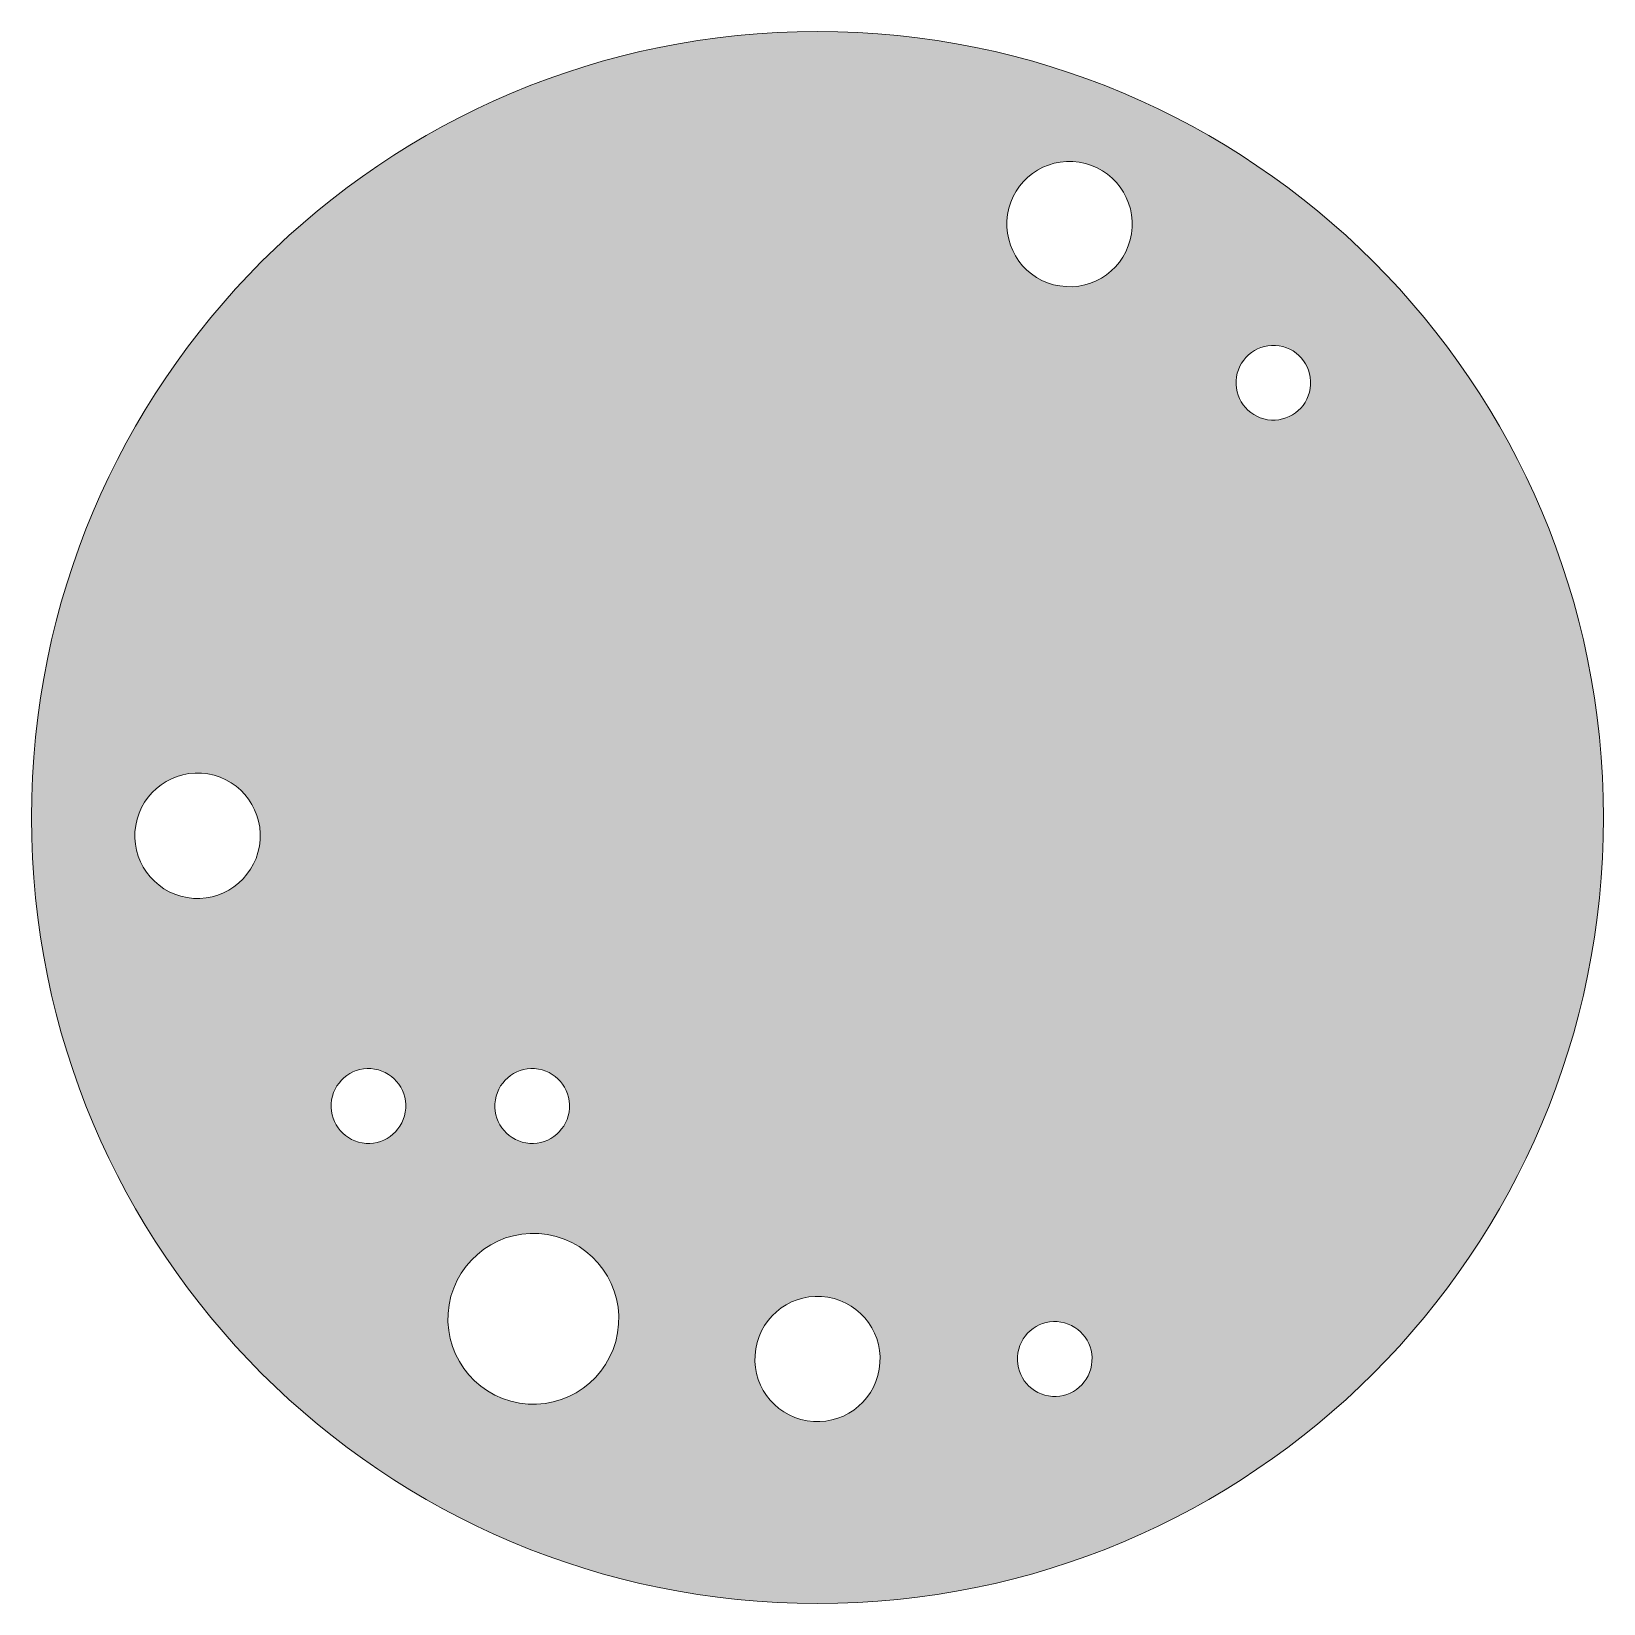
# Model space of a CAD drawing. Header units: inches. Extents: x 0 to 102, y 0 to 102.
import ezdxf

# ---------------------------------------------------------------- set-up
doc = ezdxf.new("R2010")
doc.units = ezdxf.units.IN
doc.header["$MEASUREMENT"] = 0
doc.layers.add('Layer 1', color=7, linetype='Continuous')

msp = doc.modelspace()

# ---------------------------------------------------------------- hatches: boundary and pattern name
at = {"layer": 'Layer 1'}
h = msp.add_hatch(color=20, dxfattribs=at)
h.dxf.hatch_style = 2
edge = h.paths.add_edge_path()
edge.add_spline(control_points=[(50.8, 101.6), (22.74, 101.6), (0, 78.86), (0, 50.8), (0, 22.74), (22.74, 0), (50.8, 0), (78.85, 0), (101.6, 22.74), (101.6, 50.8), (101.6, 78.86), (78.85, 101.6), (50.8, 101.6)], knot_values=[0, 0, 0, 0, 1, 1, 1, 2, 2, 2, 3, 3, 3, 4, 4, 4, 4], degree=3, periodic=1)
edge = h.paths.add_edge_path()
edge.add_spline(control_points=[(14.73, 48.95), (14.36, 46.75), (12.27, 45.26), (10.07, 45.62), (7.86, 45.99), (6.37, 48.08), (6.74, 50.29), (7.11, 52.49), (9.19, 53.99), (11.4, 53.62), (13.61, 53.25), (15.1, 51.16), (14.73, 48.95)], knot_values=[0, 0, 0, 0, 1, 1, 1, 2, 2, 2, 3, 3, 3, 4, 4, 4, 4], degree=3, periodic=1)
edge = h.paths.add_edge_path()
edge.add_spline(control_points=[(29.98, 32.55), (30.2, 33.87), (31.45, 34.76), (32.76, 34.54), (34.08, 34.32), (34.96, 33.07), (34.74, 31.76), (34.52, 30.44), (33.28, 29.55), (31.96, 29.77), (30.65, 29.99), (29.76, 31.24), (29.98, 32.55)], knot_values=[0, 0, 0, 0, 1, 1, 1, 2, 2, 2, 3, 3, 3, 4, 4, 4, 4], degree=3, periodic=1)
edge = h.paths.add_edge_path()
edge.add_spline(control_points=[(24.16, 31.76), (23.94, 30.44), (22.69, 29.55), (21.38, 29.77), (20.06, 29.99), (19.18, 31.24), (19.4, 32.55), (19.62, 33.87), (20.86, 34.76), (22.18, 34.54), (23.49, 34.32), (24.38, 33.07), (24.16, 31.76)], knot_values=[0, 0, 0, 0, 1, 1, 1, 2, 2, 2, 3, 3, 3, 4, 4, 4, 4], degree=3, periodic=1)
edge = h.paths.add_edge_path()
edge.add_spline(control_points=[(37.88, 17.49), (37.38, 14.49), (34.54, 12.46), (31.53, 12.96), (28.52, 13.46), (26.49, 16.31), (26.99, 19.31), (27.5, 22.32), (30.34, 24.35), (33.35, 23.85), (36.35, 23.35), (38.39, 20.5), (37.88, 17.49)], knot_values=[0, 0, 0, 0, 1, 1, 1, 2, 2, 2, 3, 3, 3, 4, 4, 4, 4], degree=3, periodic=1)
edge = h.paths.add_edge_path()
edge.add_spline(control_points=[(54.79, 15.14), (54.42, 12.93), (52.33, 11.44), (50.13, 11.81), (47.92, 12.18), (46.44, 14.26), (46.81, 16.47), (47.17, 18.68), (49.26, 20.17), (51.46, 19.8), (53.67, 19.43), (55.16, 17.34), (54.79, 15.14)], knot_values=[0, 0, 0, 0, 1, 1, 1, 2, 2, 2, 3, 3, 3, 4, 4, 4, 4], degree=3, periodic=1)
edge = h.paths.add_edge_path()
edge.add_spline(control_points=[(68.51, 15.41), (68.29, 14.09), (67.05, 13.2), (65.73, 13.42), (64.41, 13.64), (63.53, 14.89), (63.75, 16.2), (63.97, 17.52), (65.21, 18.41), (66.53, 18.19), (67.84, 17.97), (68.73, 16.72), (68.51, 15.41)], knot_values=[0, 0, 0, 0, 1, 1, 1, 2, 2, 2, 3, 3, 3, 4, 4, 4, 4], degree=3, periodic=1)
edge = h.paths.add_edge_path()
edge.add_spline(control_points=[(71.09, 88.53), (70.74, 86.32), (68.67, 84.8), (66.46, 85.15), (64.25, 85.49), (62.74, 87.57), (63.08, 89.78), (63.43, 91.99), (65.5, 93.5), (67.71, 93.15), (69.92, 92.81), (71.44, 90.74), (71.09, 88.53)], knot_values=[0, 0, 0, 0, 1, 1, 1, 2, 2, 2, 3, 3, 3, 4, 4, 4, 4], degree=3, periodic=1)
edge = h.paths.add_edge_path()
edge.add_spline(control_points=[(82.64, 78.52), (82.44, 77.21), (81.21, 76.31), (79.89, 76.51), (78.57, 76.72), (77.67, 77.95), (77.88, 79.27), (78.08, 80.58), (79.31, 81.49), (80.64, 81.28), (81.95, 81.08), (82.85, 79.84), (82.64, 78.52)], knot_values=[0, 0, 0, 0, 1, 1, 1, 2, 2, 2, 3, 3, 3, 4, 4, 4, 4], degree=3, periodic=1)

# ---------------------------------------------------------------- linework, layer by layer
at = {"layer": 'Layer 1', "lineweight": 0}
for points in [[(50.8, 101.6), (22.74, 101.6), (0, 78.86), (0, 50.8), (0, 22.74), (22.74, 0), (50.8, 0), (78.85, 0), (101.6, 22.74), (101.6, 50.8), (101.6, 78.86), (78.85, 101.6), (50.8, 101.6)], [(71.09, 88.53), (70.74, 86.32), (68.67, 84.8), (66.46, 85.15), (64.25, 85.49), (62.74, 87.57), (63.08, 89.78), (63.43, 91.99), (65.5, 93.5), (67.71, 93.15), (69.92, 92.81), (71.44, 90.74), (71.09, 88.53)], [(82.64, 78.52), (82.44, 77.21), (81.21, 76.31), (79.89, 76.51), (78.57, 76.72), (77.67, 77.95), (77.88, 79.27), (78.08, 80.58), (79.31, 81.49), (80.64, 81.28), (81.95, 81.08), (82.85, 79.84), (82.64, 78.52)], [(14.73, 48.95), (14.36, 46.75), (12.27, 45.26), (10.07, 45.62), (7.86, 45.99), (6.37, 48.08), (6.74, 50.29), (7.11, 52.49), (9.19, 53.99), (11.4, 53.62), (13.61, 53.25), (15.1, 51.16), (14.73, 48.95)], [(24.16, 31.76), (23.94, 30.44), (22.69, 29.55), (21.38, 29.77), (20.06, 29.99), (19.18, 31.24), (19.4, 32.55), (19.62, 33.87), (20.86, 34.76), (22.18, 34.54), (23.49, 34.32), (24.38, 33.07), (24.16, 31.76)], [(29.98, 32.55), (30.2, 33.87), (31.45, 34.76), (32.76, 34.54), (34.08, 34.32), (34.96, 33.07), (34.74, 31.76), (34.52, 30.44), (33.28, 29.55), (31.96, 29.77), (30.65, 29.99), (29.76, 31.24), (29.98, 32.55)], [(37.88, 17.49), (37.38, 14.49), (34.54, 12.46), (31.53, 12.96), (28.52, 13.46), (26.49, 16.31), (26.99, 19.31), (27.5, 22.32), (30.34, 24.35), (33.35, 23.85), (36.35, 23.35), (38.39, 20.5), (37.88, 17.49)], [(54.79, 15.14), (54.42, 12.93), (52.33, 11.44), (50.13, 11.81), (47.92, 12.18), (46.44, 14.26), (46.81, 16.47), (47.17, 18.68), (49.26, 20.17), (51.46, 19.8), (53.67, 19.43), (55.16, 17.34), (54.79, 15.14)], [(68.51, 15.41), (68.29, 14.09), (67.05, 13.2), (65.73, 13.42), (64.41, 13.64), (63.53, 14.89), (63.75, 16.2), (63.97, 17.52), (65.21, 18.41), (66.53, 18.19), (67.84, 17.97), (68.73, 16.72), (68.51, 15.41)]]:
    msp.add_open_spline(points, degree=3, knots=[0, 0, 0, 0, 1, 1, 1, 2, 2, 2, 3, 3, 3, 4, 4, 4, 4], dxfattribs=at)

doc.saveas('drawing.dxf')
